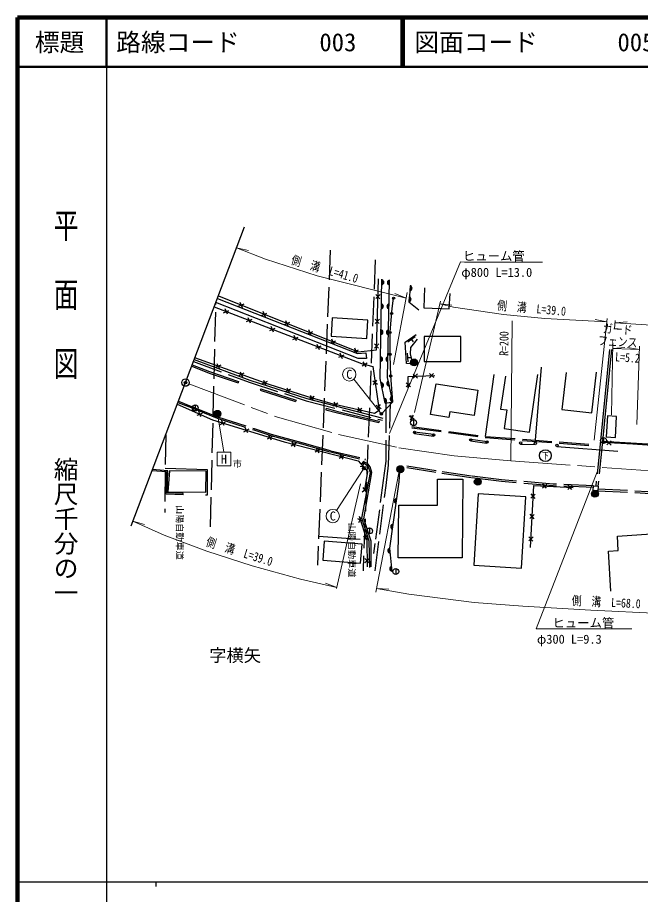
# Model space of a CAD drawing. Units: millimetres, scale not verified. Extents: x 40000 to 680000, y 20000 to 380000.
# Drawn here: x 40000 to 166175, y 202409 to 380000 of the extents above; entities that cross this region are included whole.
import ezdxf
from ezdxf.enums import TextEntityAlignment as Align

# ---------------------------------------------------------------- set-up
doc = ezdxf.new("R2010")
doc.units = ezdxf.units.MM
doc.header["$LTSCALE"] = 1000
doc.header["$PDMODE"] = 32
doc.header["$PDSIZE"] = 500
doc.linetypes.add('CHAIN', pattern=[18.5, 12, -1.5, 3.5, -1.5])
doc.linetypes.add('DASHED', pattern=[7.5, 6, -1.5])
for name, color, linetype, lineweight in [('M-BGD', 7, 'Continuous', 25), ('M-BGD-EXST', 7, 'Continuous', 25), ('M-BMK', 2, 'CHAIN', 13), ('M-BMK-OTRS', 5, 'Continuous', 25), ('M-BMK-SRVR', 3, 'Continuous', 25), ('M-STR-HTXT', 7, 'Continuous', 13), ('M-STR-STRC', 7, 'Continuous', 25), ('M-TTL', 2, 'Continuous', 140), ('M-TTL-BAND', 7, 'Continuous', 25), ('M-TTL-LINE', 7, 'Continuous', 50)]:
    doc.layers.add(name, color=color, linetype=linetype, lineweight=lineweight)
for name, color, linetype in [('M-BMK-HTXT', 7, 'Continuous'), ('M-OTRS', 6, 'Continuous'), ('M-TTL-TXT', 7, 'Continuous')]:
    doc.layers.add(name, color=color, linetype=linetype)
doc.styles.add('@ＭＳ ゴシック', font='')
doc.styles.add('ＭＳ ゴシック', font='')
doc.styles.get('@ＭＳ ゴシック').set_extended_font_data('@MS Gothic')
doc.styles.get('ＭＳ ゴシック').set_extended_font_data('MS Gothic')

msp = doc.modelspace()

# ---------------------------------------------------------------- hatches: boundary and pattern name
at = {"layer": 'M-BGD'}
for points in [[(113798, 326860, -0.82183), (113781, 325870)], [(115319, 325839, -0.82183), (115339, 326830)], [(119552, 325669, -0.82183), (119462, 324682)], [(119350, 323456, -0.82183), (119260, 322469)], [(113715, 322015, -0.82183), (113698, 321024)], [(115224, 320994, -0.82183), (115244, 321985)], [(113625, 316786, -0.82183), (113608, 315795)], [(115122, 315765, -0.82183), (115141, 316756)], [(113531, 311319, -0.82183), (113514, 310328)], [(115015, 310299, -0.82183), (115034, 311289)], [(121020, 310144, -1), (119620, 310144, -0.41421), (120320, 310844, -0.41421)], [(113819, 305082, 0.82183), (113624, 306053)], [(115321, 305404, -0.82183), (115113, 306373)], [(114452, 301930, 0.82183), (114257, 302901)], [(115788, 303230, 0.82183), (115996, 302261)], [(81179, 299751, -1), (79779, 299751, -0.41421), (80479, 300451, -0.41421)], [(118250, 288541, -1), (116850, 288541, -0.41421), (117550, 289241, -0.41421)], [(133924, 285982, -1), (132524, 285982, -0.41421), (133224, 286682, -0.41421)], [(157647, 283571, -1), (156247, 283571, -0.41421), (156947, 284271, -0.41421)], [(116649, 281613, -0.82183), (116787, 282594)], [(115915, 276399, -0.82183), (116053, 277380)], [(115466, 271531, -0.82183), (115366, 272516)], [(115838, 267876, -0.82183), (115737, 268862)]]:
    msp.add_hatch(color=256, dxfattribs=at).paths.add_polyline_path(points)
at = {"layer": 'M-STR-STRC'}
for points in [[(80747, 299891, -1), (80308, 299652, -0.41421), (80408, 299991, -0.41421)], [(113926, 299868, -1), (113487, 299629, -0.41421), (113587, 299968, -0.41421)], [(110351, 288787, -1), (109912, 288548, -0.41421), (110012, 288887, -0.41421)]]:
    msp.add_hatch(color=256, dxfattribs=at).paths.add_polyline_path(points)

# ---------------------------------------------------------------- linework, layer by layer
at = {"layer": 'M-BGD', "linetype": 'DASHED'}
for p, q in [((103341, 332882), (100742, 269089)), ((112452, 330961), (109975, 267932)), ((79086, 276872), (80182, 322297)), ((70006, 295498), (69802, 279763)), ((158004, 293591), (157129, 285143)), ((158432, 293549), (157557, 285102)), ((110393, 290379), (110450, 290622))]:
    msp.add_line(p, q, dxfattribs=at)
at = {"layer": 'M-BGD'}
for p, q in [((113798, 326860), (113781, 325870)), ((115319, 325839), (115339, 326830)), ((119566, 325828), (119256, 322425)), ((119552, 325669), (119462, 324682)), ((113433, 323891), (112565, 323069)), ((113405, 323053), (112588, 323917)), ((119350, 323456), (119260, 322469)), ((84782, 321524), (85875, 321992)), ((85558, 321208), (85088, 322308)), ((113715, 322015), (113698, 321024)), ((115224, 320994), (115244, 321985)), ((119256, 322425), (121257, 320788)), ((81742, 320213), (82829, 320696)), ((82522, 319907), (82037, 321001)), ((89424, 319666), (90517, 320134)), ((90200, 319350), (89729, 320449)), ((86407, 318415), (87494, 318897)), ((87187, 318109), (86702, 319202)), ((94066, 317807), (95159, 318275)), ((94842, 317491), (94371, 318590)), ((113296, 318893), (112427, 318071)), ((113268, 318055), (112451, 318919)), ((91072, 316616), (92159, 317098)), ((91853, 316310), (91368, 317403)), ((98707, 315948), (99801, 316417)), ((99484, 315632), (99013, 316732)), ((113625, 316786), (113608, 315795)), ((115122, 315765), (115141, 316756)), ((95737, 314817), (96825, 315299)), ((96518, 314511), (96033, 315605)), ((103349, 314090), (104442, 314558)), ((104125, 313774), (103655, 314873)), ((120539, 315311), (119066, 314277)), ((119803, 314794), (120147, 314303)), ((100403, 313019), (101490, 313501)), ((101183, 312713), (100698, 313806)), ((107991, 312231), (109084, 312699)), ((108767, 311915), (108296, 313015)), ((113158, 313895), (112290, 313073)), ((113131, 313057), (112313, 313921)), ((159870, 312784), (158004, 293591)), ((160298, 312743), (158432, 293549)), ((105068, 311220), (106155, 311702)), ((105848, 310914), (105363, 312007)), ((113531, 311319), (113514, 310328)), ((115015, 310299), (115034, 311289)), ((118935, 312038), (119054, 310242)), ((118995, 311140), (119593, 311180)), ((81155, 309628), (80081, 309118)), ((80367, 309914), (80880, 308834)), ((109796, 309438), (110810, 310059)), ((110610, 309237), (109985, 310257)), ((144927, 294411), (146147, 309161)), ((85865, 307952), (84791, 307442)), ((85077, 308237), (85590, 307157)), ((121005, 306968), (120133, 307787)), ((120167, 306947), (120982, 307813)), ((124298, 307069), (123427, 307889)), ((123460, 307048), (124275, 307915)), ((134783, 295181), (136571, 307686)), ((84762, 306302), (84668, 306017)), ((90576, 306275), (89502, 305765)), ((89788, 306561), (90301, 305480)), ((111970, 306460), (112921, 305745)), ((112083, 305630), (112802, 306585)), ((113624, 306053), (113819, 305082)), ((115321, 305404), (115113, 306373)), ((119571, 305202), (118730, 306043)), ((119576, 306040), (118730, 305194)), ((89263, 304831), (89170, 304546)), ((89170, 304546), (96327, 302208)), ((89263, 304831), (96420, 302493)), ((95318, 304733), (94260, 304190)), ((94522, 304994), (95068, 303930)), ((72498, 302063), (75165, 300996)), ((72591, 302295), (75258, 301228)), ((96420, 302493), (96327, 302208)), ((100079, 303250), (99039, 302674)), ((99274, 303486), (99854, 302440)), ((104875, 301924), (103868, 301291)), ((104059, 302115), (104695, 301102)), ((116009, 302202), (113707, 299749)), ((114257, 302901), (114452, 301930)), ((115996, 302261), (115788, 303230)), ((75258, 301228), (75165, 300996)), ((75987, 301537), (75987, 300337)), ((77140, 299109), (76714, 300227)), ((102498, 300868), (102421, 300578)), ((109750, 300811), (108743, 300179)), ((108934, 301003), (109570, 299990)), ((112671, 301509), (113621, 300795)), ((112783, 300679), (113502, 301635)), ((76377, 299456), (77488, 299880)), ((81865, 297348), (81305, 298405)), ((120334, 298667), (119298, 299251)), ((120114, 299475), (119526, 298433)), ((119951, 298489), (119691, 299423)), ((120219, 298552), (120219, 297352)), ((81065, 297599), (82116, 298156)), ((85844, 296129), (86895, 296686)), ((86644, 295878), (86084, 296935)), ((87905, 296747), (87829, 296509)), ((113235, 298251), (113165, 297959)), ((90623, 294659), (91674, 295215)), ((91423, 294408), (90863, 295465)), ((120372, 295765), (120418, 296112)), ((120372, 295765), (124239, 295251)), ((120418, 296112), (124285, 295598)), ((124239, 295251), (124285, 295598)), ((158692, 294950), (158692, 293750)), ((95442, 293256), (96465, 293863)), ((96253, 293044), (95643, 294073)), ((97569, 293905), (97502, 293664)), ((131760, 294251), (131806, 294598)), ((131760, 294251), (135048, 293814)), ((131806, 294598), (135094, 294161)), ((135048, 293814), (135094, 294161)), ((141867, 293626), (144860, 293526)), ((149220, 293146), (161564, 292209)), ((159389, 293461), (160269, 294261)), ((160226, 293416), (159422, 294301)), ((100286, 292018), (101309, 292624)), ((101097, 291806), (100487, 292834)), ((105130, 290780), (106154, 291386)), ((105941, 290567), (105331, 291596)), ((110093, 290110), (109600, 289551)), ((109972, 288484), (110053, 289678)), ((109425, 289119), (110611, 289039)), ((109826, 283971), (110795, 284673)), ((109964, 284798), (110661, 283835)), ((146331, 284733), (147218, 285525)), ((147168, 284681), (146371, 285573)), ((151461, 284444), (152348, 285237)), ((152298, 284393), (151501, 285284)), ((73545, 283368), (73554, 283618)), ((116649, 281613), (116787, 282594)), ((144877, 283464), (143989, 282663)), ((144829, 282627), (144033, 283511)), ((144663, 279349), (143775, 278548)), ((144615, 278512), (143819, 279396)), ((108884, 278536), (109943, 277994)), ((109137, 277737), (109682, 278801)), ((115915, 276399), (116053, 277380)), ((111309, 276629), (111309, 275429)), ((109432, 274304), (100978, 274872)), ((110045, 274937), (111104, 274395)), ((110298, 274138), (110843, 275202)), ((144428, 274815), (143540, 274014)), ((144380, 273978), (143584, 274862)), ((115466, 271531), (115366, 272516)), ((110357, 270430), (111209, 269600)), ((110363, 269592), (111198, 270448)), ((115838, 267876), (115737, 268862)), ((116607, 268411), (116607, 267211))]:
    msp.add_line(p, q, dxfattribs=at)
for points in [[(80682, 323615), (109016, 312270), (112705, 312722), (113100, 327087)], [(114460, 301891), (113455, 306897), (113801, 327036)], [(114460, 301891), (116009, 302202), (114952, 307121), (115335, 326619)], [(122407, 325280), (122288, 321183), (127455, 321032), (127634, 324082)], [(80494, 323119), (108889, 311932), (110540, 312126), (110676, 310973), (109009, 310973), (80182, 322297)], [(116009, 302202), (115579, 307411), (115445, 311571), (115472, 316324), (115858, 321091), (116182, 323170)], [(79839, 321394), (109640, 309904), (111984, 309340), (113246, 300415), (112291, 299804), (103948, 301708), (98617, 303236), (90988, 305686), (75912, 311052)], [(120060, 309902), (118773, 309948), (118489, 314240), (120771, 315840)], [(75291, 309416), (78802, 308010), (84667, 306018), (84668, 306017)], [(75402, 309694), (78906, 308291), (84762, 306302)], [(75805, 310771), (87085, 306574), (98595, 302830), (114008, 298866)], [(119155, 305019), (119155, 307333), (124499, 307497)], [(138830, 307346), (137853, 300722), (139089, 300539), (138536, 296787), (143684, 296028), (145409, 307727)], [(151118, 308125), (150266, 300608), (156341, 299920), (157277, 308172)], [(72364, 301710), (79481, 298523), (94019, 294050), (109020, 290215), (110907, 288055), (110309, 284321)], [(102421, 300578), (104829, 299941), (113165, 297959)], [(102498, 300868), (104902, 300232), (113235, 298251)], [(87905, 296747), (91406, 295619), (97569, 293905)], [(87829, 296509), (91334, 295380), (97502, 293664)], [(222641, 290243), (219742, 290108), (202317, 291188), (193041, 291713), (177274, 292714), (164599, 293629), (158468, 293922)], [(158494, 294188), (178009, 293052), (201678, 291505), (219629, 290440), (222506, 290800)], [(111332, 268641), (111224, 273955), (109708, 278613), (111514, 287840), (111014, 289049), (109920, 289913)], [(111648, 268727), (111610, 273984), (110138, 278453), (111788, 287831), (111448, 289039), (111002, 289566), (110093, 290110)], [(73545, 283368), (70074, 283491), (70187, 287970), (67241, 288218)], [(73554, 283618), (70330, 283732), (70443, 288200), (67334, 288461)], [(78056, 283317), (78510, 283317), (78510, 288417), (69918, 288678)], [(117409, 289014), (117265, 285989), (115367, 272507), (115841, 267844)], [(143894, 272649), (144548, 285251), (152520, 284802)], [(109170, 279008), (110726, 274183), (110795, 268772)], [(160179, 263847), (159689, 271930), (161685, 272051), (161506, 275003), (168331, 275417), (168895, 266099)]]:
    msp.add_lwpolyline(points, dxfattribs=at)
for points in [[(103502, 315453), (110729, 315009), (110958, 318724), (103730, 319168)], [(122390, 310321), (129806, 310321), (129806, 315395), (122390, 315395)], [(123671, 299590), (124762, 305832), (133266, 304541), (132488, 299416), (127539, 300168), (127366, 299031)], [(70460, 283958), (78153, 283907), (78181, 288145), (70760, 288176)], [(117122, 270574), (117221, 281220), (125080, 281220), (125057, 286518), (130162, 286540), (130074, 270561)], [(156593, 284242), (156654, 285174), (157604, 285112), (157543, 284180)], [(132430, 269080), (142072, 268480), (142972, 282959), (133331, 283558)], [(101837, 270122), (109493, 269528), (109790, 273346), (102133, 273941)]]:
    msp.add_lwpolyline(points, close=True, dxfattribs=at)
at = {"layer": 'M-BGD', "linetype": 'DASHED'}
for points in [[(120060, 309902), (119627, 311877), (119681, 313199), (120984, 314870)], [(75645, 310350), (86937, 306149), (98469, 302398), (113896, 298430)], [(114591, 301917), (114578, 290176), (114261, 287718), (112399, 273461), (112119, 271427)], [(112432, 267948), (114658, 285208), (115161, 289366), (115557, 302111)], [(75165, 300996), (80425, 298892), (87829, 296509)], [(75258, 301228), (80509, 299128), (87905, 296747)], [(119860, 296938), (134757, 294932), (157095, 293237)], [(119894, 297186), (134783, 295181), (157114, 293486)], [(97502, 293664), (103409, 292021), (110393, 290379)], [(97569, 293905), (103471, 292263), (110450, 290622)], [(156631, 284821), (148499, 285149), (138000, 286044), (131900, 286800), (124747, 287844), (117409, 289014)], [(156654, 285174), (148521, 285503), (138041, 286396), (131955, 287151), (124810, 288193), (117475, 289363)], [(157543, 284180), (176999, 283139), (185032, 282845)], [(157565, 284580), (177017, 283539), (185046, 283245)]]:
    msp.add_lwpolyline(points, dxfattribs=at)
msp.add_lwpolyline([(159250, 295092), (161086, 294980), (161344, 299209), (159509, 299321)], close=True, dxfattribs=at)
at = {"layer": 'M-BGD'}
for centre, radius in [((116182, 323170), 225), ((115775, 320067), 225), ((115471, 316218), 225), ((115447, 311810), 225), ((120320, 310144), 700), ((115579, 307411), 225), ((75987, 300937), 600), ((80479, 299751), 700), ((120219, 297952), 600), ((120401, 295988), 225), ((124269, 295474), 225), ((158692, 294350), 600), ((131790, 294474), 225), ((135078, 294037), 225), ((141897, 293849), 225), ((144889, 293749), 225), ((149249, 293369), 225), ((117550, 288541), 700), ((133224, 285982), 700), ((156947, 283571), 700), ((111309, 276029), 600), ((116607, 267811), 600)]:
    msp.add_circle(centre, radius, dxfattribs=at)
for centre, start, end in [((113692, 326367), 280.18414, 77.84233), ((115427, 326333), 100.04781, 257.706), ((119409, 325184), 275.97096, 73.62915), ((119208, 322971), 275.97096, 73.62915), ((113609, 321521), 280.18414, 77.84233), ((115332, 321488), 100.04781, 257.706), ((113519, 316292), 280.18414, 77.84233), ((115229, 316259), 100.04781, 257.706), ((113424, 310825), 280.18414, 77.84233), ((115122, 310792), 100.04781, 257.706), ((113626, 305548), 292.52643, 90.18462), ((115313, 305909), 113.29487, 270.95306), ((114259, 302396), 292.52643, 90.18462), ((115988, 302766), 113.29487, 270.95306), ((116815, 282090), 93.15745, 250.81564), ((116081, 276876), 93.15745, 250.81564), ((115513, 272033), 106.9767, 264.63489), ((115885, 268379), 106.9767, 264.63489)]:
    msp.add_arc(centre, 505, start, end, dxfattribs=at)
at = {"layer": 'M-BGD-EXST'}
msp.add_circle((146915, 291282), 1200, dxfattribs=at)
at = {"layer": 'M-BMK'}
msp.add_lwpolyline([(74721, 305803), (92152, 299213), (105043, 295549), (117264, 292872), (128458, 291242), (139944, 290197), (171558, 287967), (271227, 280949), (370974, 273963), (384566, 272938), (395043, 272404), (403931, 272484), (414915, 273193), (427635, 274573), (443362, 277557), (469932, 283814), (566656, 306374)], dxfattribs=at)
at = {"layer": 'M-BMK-OTRS'}
msp.add_line((62994, 277033), (85997, 337611), dxfattribs=at)
at = {"layer": 'M-BMK-SRVR'}
msp.add_circle((74020, 306069), 750, dxfattribs=at)
at = {"layer": 'M-OTRS'}
msp.add_point((74020, 306069), dxfattribs=at)
at = {"layer": 'M-STR-HTXT'}
for p, q in [((84383, 333361), (86771, 332791)), ((115359, 295739), (129739, 330503)), ((129739, 330503), (130547, 330492)), ((130547, 330492), (146362, 330492)), ((116121, 309707), (118943, 324309)), ((118721, 323157), (116446, 324081)), ((125665, 322589), (120398, 300016)), ((125537, 322040), (127977, 321769)), ((140169, 318603), (139944, 290197)), ((156797, 294427), (159456, 319053)), ((159384, 318382), (156974, 318853)), ((161059, 318622), (160925, 316977)), ((161022, 318165), (163470, 318352)), ((160319, 299572), (160597, 314110)), ((160575, 312957), (165982, 312762)), ((160577, 312957), (163019, 313211)), ((165982, 312762), (163564, 313191)), ((165433, 297556), (166005, 313422)), ((113551, 299944), (108106, 306738)), ((80527, 299772), (81808, 291997)), ((109995, 288458), (104575, 280190)), ((112603, 263652), (117206, 287778)), ((157425, 288004), (145059, 256207)), ((104626, 264366), (109465, 285563)), ((63361, 277998), (65719, 277314)), ((104673, 264572), (102379, 265446)), ((112738, 264362), (115192, 264269)), ((145059, 256207), (145867, 256196)), ((145867, 256196), (164425, 256196))]:
    msp.add_line(p, q, dxfattribs=at)
for points in [[(84383, 333361), (90249, 331059), (100707, 327684), (118721, 323157)], [(159384, 318382), (146774, 319056), (138456, 319885), (128272, 321340), (125537, 322040)], [(222234, 314303), (177831, 317099), (161022, 318165)], [(63361, 277998), (69694, 275157), (78316, 271946), (87533, 268945), (97300, 266255), (104673, 264572)], [(112738, 264362), (119239, 263196), (132477, 261556), (142358, 260786), (156110, 260014), (170262, 259311), (185827, 258396)]]:
    msp.add_lwpolyline(points, dxfattribs=at)
msp.add_lwpolyline([(80402, 291997), (83214, 291997), (83214, 289185), (80402, 289185)], close=True, dxfattribs=at)
for centre in [(107196, 307736), (103850, 279052)]:
    msp.add_circle(centre, 1350, dxfattribs=at)
at = {"layer": 'M-STR-STRC'}
for centre in [(80527, 299772), (113707, 299749), (110132, 288667)]:
    msp.add_circle(centre, 250, dxfattribs=at)
at = {"layer": 'M-TTL'}
for p, q in [((40000, 380000), (40000, 20000)), ((680000, 380000), (40000, 380000))]:
    msp.add_line(p, q, dxfattribs=at)
at = {"layer": 'M-TTL-BAND'}
for p, q in [((58000, 370000), (58000, 20000)), ((40000, 205000), (579000, 205000)), ((68000, 205000), (68000, 204000))]:
    msp.add_line(p, q, dxfattribs=at)
at = {"layer": 'M-TTL-LINE'}
for p, q in [((58000, 380000), (58000, 370000)), ((117750, 380000), (117750, 370000)), ((118250, 380000), (118250, 370000)), ((40000, 370000), (680000, 370000))]:
    msp.add_line(p, q, dxfattribs=at)

# ---------------------------------------------------------------- texts
at = {"layer": 'M-BGD-EXST', "style": 'ＭＳ ゴシック', "width": 0.75}
msp.add_text('下', height=1320, dxfattribs=at).set_placement((146915, 291282), align=Align.MIDDLE_CENTER)
at = {"layer": 'M-BMK-HTXT', "style": 'ＭＳ ゴシック'}
for p in [(71790, 281286), (106649, 277714)]:
    msp.add_text('山陽自動車道', height=1320, rotation=270, dxfattribs=at).set_placement(p, align=Align.BOTTOM_LEFT)
msp.add_text('字横矢', height=2566, dxfattribs=at).set_placement((84072, 250828), align=Align.MIDDLE_CENTER)
at = {"layer": 'M-STR-HTXT', "style": 'ＭＳ ゴシック'}
for s, p in [('ヒューム管', (130220, 331704)), ('φ800 L=13.0', (129887, 328401)), ('\u3000ヒューム管', (145867, 257408)), ('φ300 L=9.3', (145207, 254105))]:
    msp.add_text(s, height=1833, dxfattribs=at).set_placement(p, align=Align.MIDDLE_LEFT)
at = {"layer": 'M-STR-HTXT', "style": 'ＭＳ ゴシック', "width": 0.8}
for s, rotation, p in [('側\u3000溝\u3000L=41.0', 343.718, (101808, 327656)), ('側\u3000溝\u3000L=39.0', 354.813, (143989, 319677)), ('ガード', 356.397, (161473, 315416)), ('R=200', 89.546, (139984, 313970)), ('フェンス', 356.397, (161473, 312915)), ('L=5.2', 356.397, (163461, 309680)), ('側\u3000溝\u3000L=39.0', 342.452, (84509, 270460)), ('側\u3000溝\u3000L=68.0', 357.157, (159162, 260156))]:
    msp.add_text(s, height=1833, rotation=rotation, dxfattribs=at).set_placement(p, align=Align.BOTTOM_CENTER)
at = {"layer": 'M-STR-HTXT', "style": 'ＭＳ ゴシック'}
for s, height, p in [('C', 1833, (107196, 307736)), ('H', 1833, (81808, 290591)), ('市', 1320, (84511, 289619)), ('C', 1833, (103850, 279052))]:
    msp.add_text(s, height=height, dxfattribs=at).set_placement(p, align=Align.MIDDLE_CENTER)
at = {"layer": 'M-TTL-BAND', "style": '@ＭＳ ゴシック', "width": 1.4}
msp.add_text('平  面  図', height=3666, rotation=270, dxfattribs=at).set_placement((49777, 306475), align=Align.MIDDLE_RIGHT)
at = {"layer": 'M-TTL-BAND', "style": '@ＭＳ ゴシック'}
msp.add_text('縮尺千分の一', height=3666, rotation=270, dxfattribs=at).set_placement((49777, 261030), align=Align.MIDDLE_RIGHT)
at = {"layer": 'M-TTL-TXT', "style": 'ＭＳ ゴシック'}
msp.add_text('標題', height=3666, dxfattribs=at).set_placement((48500, 375000), align=Align.MIDDLE_CENTER)
for s, p in [('路線コード', (60000, 375000)), ('003', (101142, 375000)), ('図面コード', (120380, 375000)), ('005-00', (161521, 375000))]:
    msp.add_text(s, height=3666, dxfattribs=at).set_placement(p, align=Align.MIDDLE_LEFT)

doc.saveas('drawing.dxf')
